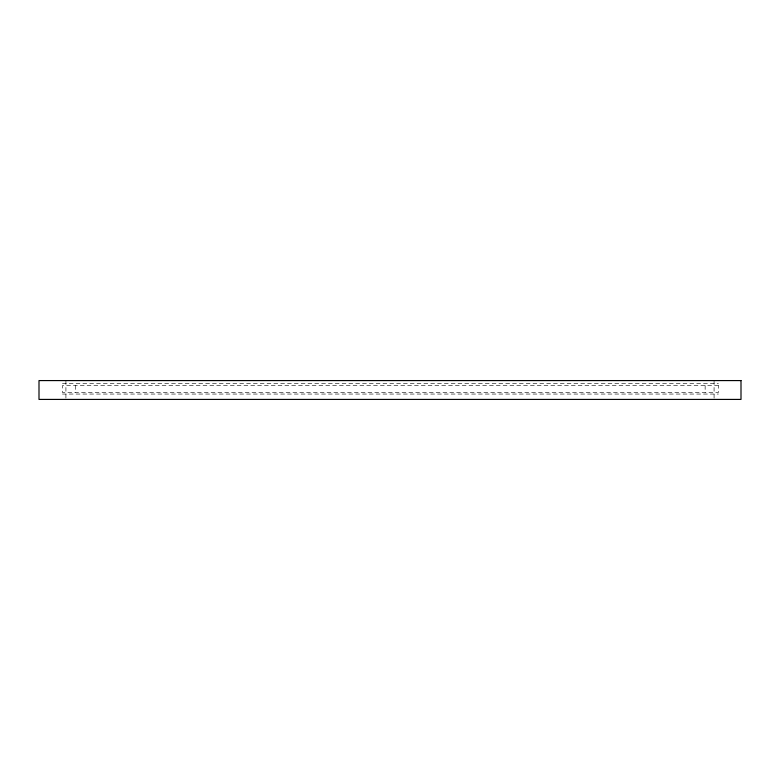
<?xml version="1.0" encoding="UTF-8"?>
<svg xmlns="http://www.w3.org/2000/svg" width="780" height="780" viewBox="0 0 780 780"><rect width="100%" height="100%" fill="white"/><g stroke="black" fill="none" stroke-linecap="round" stroke-linejoin="round"><path stroke-width="0.58" stroke-dasharray="3.9 2.92" d="M62.429 383.643L718.429 383.643M62.429 394.046L718.429 394.046M714.08 380.581L714.08 398.239M705.139 385.564L705.139 392.496M75.718 385.564L75.718 392.496M65.92 380.581L65.92 398.239M718.429 385.564L62.429 385.564L62.429 392.496L718.429 392.496L718.429 385.564"/><path stroke-width="1.17" d="M741 380.581L39 380.581L39 399.418L741 399.418L741 380.581"/></g></svg>
